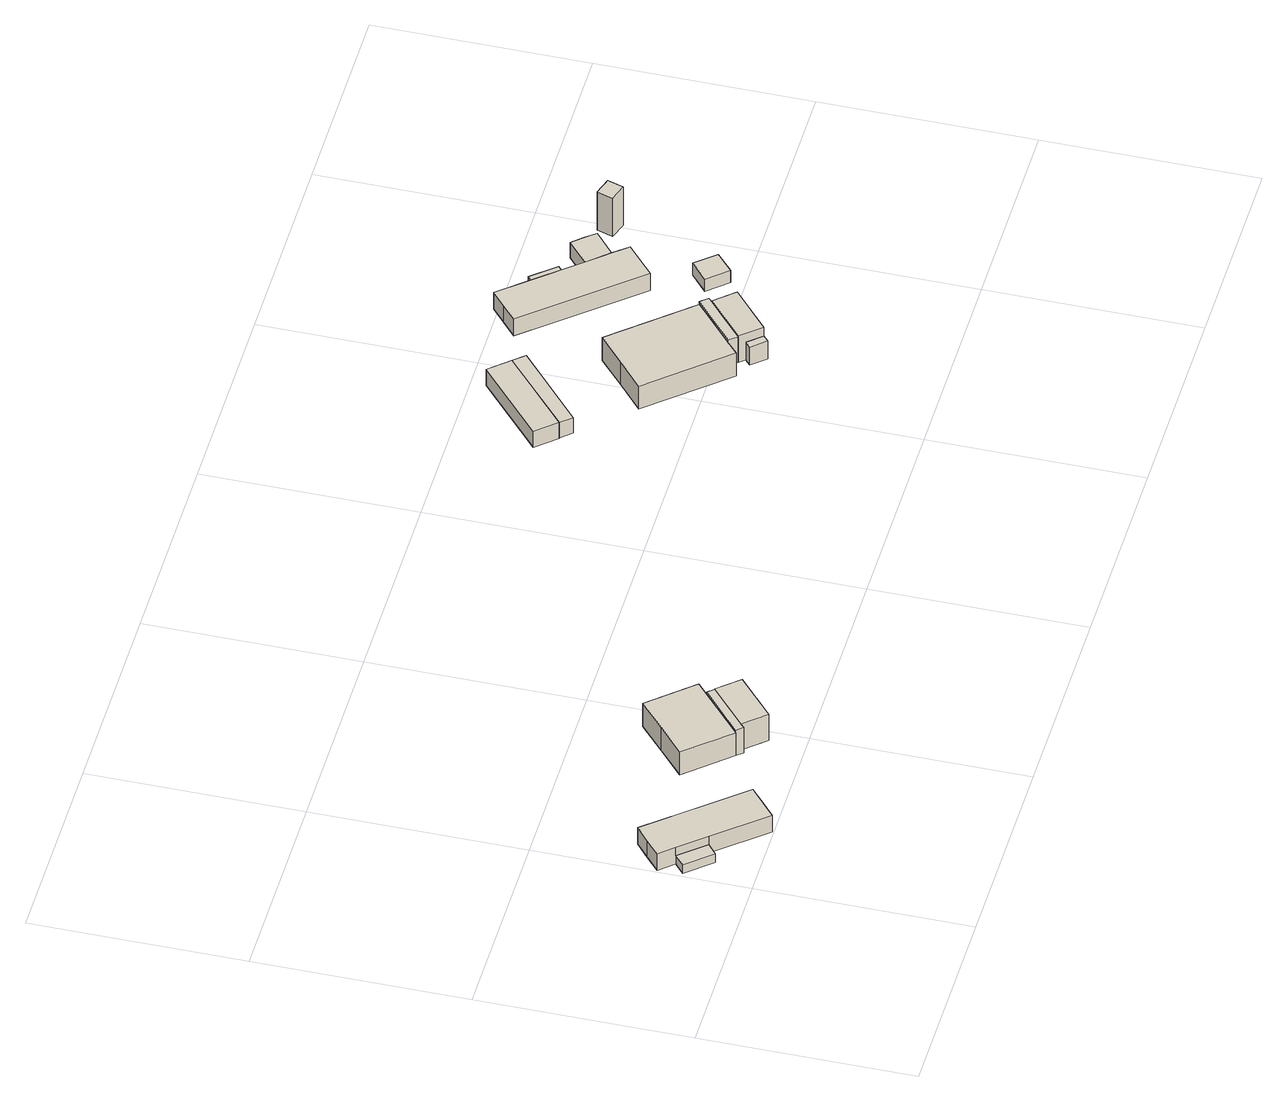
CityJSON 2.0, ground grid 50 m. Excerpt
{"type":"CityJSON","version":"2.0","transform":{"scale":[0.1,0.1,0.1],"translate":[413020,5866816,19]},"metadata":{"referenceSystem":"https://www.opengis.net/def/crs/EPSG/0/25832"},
"CityObjects":{
"building1":{"type":"Building","attributes":{"Gemeindeschluessel":"03454042","AbsoluteHoehe":"20.471","MittlereTraufHoehe":"24.257","Firsthoehe":"27.096","function":"31001_2000","roofType":"3100","measuredHeight":6.62},"address":[{"country":"Germany","locality":"Rastdorf"}],"children":["building1-1","building1-2"],"geometry":[{"type":"MultiSurface","lod":"1","boundaries":[[[0,1,2,3,4,5,6,7,8]],[[9,10,11,12,13,14,15,16,17]],[[7,18,19,8]],[[10,9,7,6]],[[11,10,6,5]],[[12,11,5,4]],[[13,12,4,3]],[[2,20,21,3]],[[15,14,2,1]],[[16,15,1,0]],[[17,16,0,8]],[[18,9,17,19]],[[20,14,13,21]]]}]},
"building1-1":{"type":"BuildingPart","attributes":{"AbsoluteHoehe":"20.471","MittlereTraufHoehe":"22.989","Firsthoehe":"23.778","roofType":"2100","measuredHeight":3.31},"parents":["building1"],"geometry":[{"type":"MultiSurface","lod":"1","boundaries":[[[22,19,18,23]],[[9,17,24,25]],[[9,25,23,18]],[[24,17,19,22]],[[25,24,22,23]],[[17,9,18,19]]]}]},
"building1-2":{"type":"BuildingPart","attributes":{"AbsoluteHoehe":"20.471","MittlereTraufHoehe":"23.446","Firsthoehe":"23.446","roofType":"1000","measuredHeight":2.98},"parents":["building1"],"geometry":[{"type":"MultiSurface","lod":"1","boundaries":[[[20,26,27,21]],[[28,29,14,13]],[[28,13,21,27]],[[29,28,27,26]],[[14,29,26,20]],[[13,14,20,21]]]}]},
"building2":{"type":"Building","attributes":{"Gemeindeschluessel":"03454042","AbsoluteHoehe":"20.56","MittlereTraufHoehe":"26.207","Firsthoehe":"30.849","function":"31001_2000","roofType":"3100","measuredHeight":10.29},"address":[{"country":"Germany","locality":"Rastdorf"}],"children":["building2-1"],"geometry":[{"type":"MultiSurface","lod":"1","boundaries":[[[30,31,32,33,34,35,36]],[[37,38,39,40,41,42,43]],[[38,37,35,34]],[[39,38,34,33]],[[40,39,33,32]],[[41,40,32,31]],[[42,41,31,30]],[[35,37,44,45]],[[45,44,43,36]],[[43,42,30,36]]]}]},
"building2-1":{"type":"BuildingPart","attributes":{"AbsoluteHoehe":"20.56","MittlereTraufHoehe":"26.961","Firsthoehe":"30.767","roofType":"3100","measuredHeight":10.21},"parents":["building2"],"geometry":[{"type":"MultiSurface","lod":"1","boundaries":[[[46,47,48,49,50,51,52]],[[37,44,42,53,54,55,56]],[[37,56,52,51]],[[50,45,35,51]],[[49,30,36,45,50]],[[53,42,49,48]],[[54,53,48,47]],[[55,54,47,46]],[[56,55,46,52]],[[45,44,37,35]],[[36,43,44,45]],[[30,42,43,36]]]}]},
"building3":{"type":"Building","attributes":{"Gemeindeschluessel":"03454042","AbsoluteHoehe":"20.593","MittlereTraufHoehe":"25.673","Firsthoehe":"30.777","function":"31001_1000","roofType":"3100","measuredHeight":10.18},"address":[{"country":"Germany","locality":"Rastdorf","thoroughfareNumber":"3","thoroughfareName":"Ahornweg"}],"children":["building3-1"],"geometry":[{"type":"MultiSurface","lod":"1","boundaries":[[[57,58,59,60]],[[61,62,55,53]],[[59,63,64,65,53,60]],[[62,61,59,58]],[[55,62,58,57]],[[53,55,57,60]],[[63,61,65,64]]]}]},
"building3-1":{"type":"BuildingPart","attributes":{"AbsoluteHoehe":"20.593","MittlereTraufHoehe":"25.673","Firsthoehe":"25.673","roofType":"1000","measuredHeight":5.08},"parents":["building3"],"geometry":[{"type":"MultiSurface","lod":"1","boundaries":[[[63,66,67,64]],[[68,69,61,65]],[[68,65,64,67]],[[69,68,67,66]],[[61,69,66,63]],[[64,65,61,63]]]}]},
"building4":{"type":"Building","attributes":{"Gemeindeschluessel":"03454042","AbsoluteHoehe":"19.861","MittlereTraufHoehe":"24.602","Firsthoehe":"24.602","function":"31001_2000","roofType":"1000","measuredHeight":4.74},"address":[{"country":"Germany","locality":"Rastdorf"}],"geometry":[{"type":"MultiSurface","lod":"1","boundaries":[[[70,71,72,73]],[[74,75,76,77]],[[74,77,73,72]],[[75,74,72,71]],[[76,75,71,70]],[[77,76,70,73]]]}]},
"building5":{"type":"Building","attributes":{"Gemeindeschluessel":"03454042","AbsoluteHoehe":"20.123","MittlereTraufHoehe":"24.602","Firsthoehe":"24.602","function":"51009_1610","roofType":"1000","measuredHeight":4.48},"address":[{"country":"Germany","locality":"Rastdorf"}],"geometry":[{"type":"MultiSurface","lod":"1","boundaries":[[[71,78,79,72]],[[80,81,82,83]],[[80,83,72,79]],[[81,80,79,78]],[[82,81,78,71]],[[83,82,71,72]]]}]},
"building6":{"type":"Building","attributes":{"Gemeindeschluessel":"03454042","AbsoluteHoehe":"20.715","MittlereTraufHoehe":"26.346","Firsthoehe":"30.974","function":"31001_2000","roofType":"3100","measuredHeight":10.26},"address":[{"country":"Germany","locality":"Rastdorf"}],"children":["building6-1"],"geometry":[{"type":"MultiSurface","lod":"1","boundaries":[[[84,85,86,87,88,89,90]],[[91,92,93,94,95,96,97]],[[91,97,90,89]],[[92,91,89,88]],[[93,92,88,87]],[[96,95,85,84]],[[97,96,84,90]],[[86,94,98,99]],[[99,98,93,87]],[[95,94,86,85]]]}]},
"building6-1":{"type":"BuildingPart","attributes":{"AbsoluteHoehe":"20.715","MittlereTraufHoehe":"27.165","Firsthoehe":"30.982","roofType":"3100","measuredHeight":10.27},"parents":["building6"],"geometry":[{"type":"MultiSurface","lod":"1","boundaries":[[[100,101,102,103,104,105,106]],[[107,95,98,93,108,109,110]],[[107,110,106,105]],[[95,107,105,104]],[[103,99,86,85,104]],[[102,87,99,103]],[[108,93,102,101]],[[109,108,101,100]],[[110,109,100,106]],[[99,98,94,86]],[[86,94,95,85]],[[93,98,99,87]]]}]},
"building7":{"type":"Building","attributes":{"Gemeindeschluessel":"03454042","AbsoluteHoehe":"20.707","MittlereTraufHoehe":"25.87","Firsthoehe":"30.979","function":"31001_1000","roofType":"3100","measuredHeight":10.27},"address":[{"country":"Germany","locality":"Rastdorf","thoroughfareNumber":"2","thoroughfareName":"Ahornweg"}],"children":["building7-1"],"geometry":[{"type":"MultiSurface","lod":"1","boundaries":[[[111,112,113,114]],[[115,116,107,109]],[[115,109,114,113]],[[116,115,113,112]],[[111,107,117,118,119,112]],[[109,107,111,114]],[[118,117,116,119]]]}]},
"building7-1":{"type":"BuildingPart","attributes":{"AbsoluteHoehe":"20.707","MittlereTraufHoehe":"25.87","Firsthoehe":"25.87","roofType":"1000","measuredHeight":5.16},"parents":["building7"],"geometry":[{"type":"MultiSurface","lod":"1","boundaries":[[[118,120,121,119]],[[122,123,117,116]],[[122,116,119,121]],[[123,122,121,120]],[[117,123,120,118]],[[116,117,118,119]]]}]},
"building8":{"type":"Building","attributes":{"Gemeindeschluessel":"03454042","AbsoluteHoehe":"20.258","MittlereTraufHoehe":"23.911","Firsthoehe":"27.045","function":"31001_2000","roofType":"3100","measuredHeight":6.79},"address":[{"country":"Germany","locality":"Rastdorf"}],"children":["building8-1","building8-2"],"geometry":[{"type":"MultiSurface","lod":"1","boundaries":[[[124,125,126,127,128,129,130,131,132,133]],[[134,135,136,137,138,139,140,141,142,143]],[[134,143,133,132]],[[135,134,132,131]],[[136,135,131,130]],[[137,136,130,129]],[[138,137,129,128]],[[127,144,145,128]],[[140,139,127,126]],[[125,146,147,126]],[[142,141,125,124]],[[143,142,124,133]],[[144,139,138,145]],[[146,141,140,147]]]}]},
"building8-1":{"type":"BuildingPart","attributes":{"AbsoluteHoehe":"20.258","MittlereTraufHoehe":"23.979","Firsthoehe":"26.341","roofType":"5000","measuredHeight":6.08},"parents":["building8"],"geometry":[{"type":"MultiSurface","lod":"1","boundaries":[[[146,148,149,150,147]],[[151,152,153,141,140]],[[151,140,147,150]],[[152,151,150,149]],[[153,152,149,148]],[[141,153,148,146]],[[140,141,146,147]]]}]},
"building8-2":{"type":"BuildingPart","attributes":{"AbsoluteHoehe":"20.258","MittlereTraufHoehe":"22.946","Firsthoehe":"23.587","roofType":"2100","measuredHeight":3.33},"parents":["building8"],"geometry":[{"type":"MultiSurface","lod":"1","boundaries":[[[144,154,155,145]],[[156,157,139,138]],[[156,138,145,155]],[[157,156,155,154]],[[139,157,154,144]],[[138,139,144,145]]]}]},
"building9":{"type":"Building","attributes":{"Gemeindeschluessel":"03454042","BezugspunktDach":"4000","AbsoluteHoehe":"20.987","MittlereTraufHoehe":"24.487","Firsthoehe":"24.487","function":"31001_2000","measuredHeight":3.5},"address":[{"country":"Germany","locality":"Rastdorf"}],"geometry":[{"type":"MultiSurface","lod":"1","boundaries":[[[158,159,160,161]],[[162,163,164,165]],[[162,165,161,160]],[[163,162,160,159]],[[164,163,159,158]],[[165,164,158,161]]]}]},
"building10":{"type":"Building","attributes":{"Gemeindeschluessel":"03454042","AbsoluteHoehe":"20.812","MittlereTraufHoehe":"31.997","Firsthoehe":"31.997","function":"31001_2000","roofType":"1000","measuredHeight":11.19},"address":[{"country":"Germany","locality":"Rastdorf"}],"geometry":[{"type":"MultiSurface","lod":"1","boundaries":[[[166,167,168,169]],[[170,171,172,173]],[[170,173,169,168]],[[171,170,168,167]],[[172,171,167,166]],[[173,172,166,169]]]}]}
},
"vertices":[
[182,3,63],[218,34,63],[254,65,63],[145,192,63],[72,276,63],[36,245,63],[0,214,63],[30,180,63],[82,120,63],[30,180,15],[0,214,15],[36,245,15],[72,276,15],[145,192,15],[254,65,15],[218,34,15],[182,3,15],[82,120,15],[30,180,40],[82,120,40],[254,65,44],[145,192,44],
[56,98,40],[4,158,40],[56,98,15],[4,158,15],
[258,68,44],[154,189,44],[154,189,15],[258,68,15],
[505,233,83],[534,258,83],[443,360,83],[377,302,83],[311,243,83],[401,141,83],[467,199,83],[401,141,16],[311,243,16],[377,302,16],[443,360,16],[534,258,16],[505,233,16],[467,199,16],[453,187,16],[453,187,83],
[422,134,90],[466,172,90],[518,218,90],[505,233,90],[453,187,90],[401,141,90],[414,126,90],[518,218,16],[466,172,16],[422,134,16],[414,126,16],
[422,134,92],[467,84,92],[562,168,92],[518,218,92],[562,168,16],[467,84,16],[562,168,67],[533,201,67],[533,201,16],
[577,181,67],[548,214,67],[548,214,16],[577,181,16],
[1266,816,56],[1307,769,56],[1477,918,56],[1435,965,56],[1477,918,9],[1307,769,9],[1266,816,9],[1435,965,9],
[1330,743,56],[1500,892,56],[1500,892,11],[1330,743,11],[1307,769,11],[1477,918,11],
[1590,445,84],[1618,470,84],[1657,504,84],[1723,562,84],[1567,739,84],[1501,681,84],[1434,623,84],[1501,681,17],[1567,739,17],[1723,562,17],[1657,504,17],[1618,470,17],[1590,445,17],[1434,623,17],[1671,516,17],[1671,516,84],
[1730,536,92],[1739,544,92],[1723,562,92],[1671,516,92],[1618,470,92],[1634,452,92],[1686,498,92],[1634,452,17],[1739,544,17],[1730,536,17],[1686,498,17],
[1634,452,94],[1675,405,94],[1772,489,94],[1730,536,94],[1772,489,17],[1675,405,17],[1646,438,17],[1646,438,69],[1675,405,69],
[1632,425,69],[1661,392,69],[1661,392,17],[1632,425,17],
[1890,759,62],[1862,792,62],[1819,841,62],[1788,877,62],[1739,933,62],[1674,1009,62],[1637,977,62],[1601,946,62],[1817,695,62],[1853,727,62],[1817,695,13],[1601,946,13],[1637,977,13],[1674,1009,13],[1739,933,13],[1788,877,13],[1819,841,13],[1862,792,13],[1890,759,13],[1853,727,13],[1788,877,39],[1739,933,39],[1862,792,59],[1819,841,59],
[1918,840,59],[1897,865,59],[1875,889,59],[1875,889,13],[1897,865,13],[1918,840,13],
[1814,900,39],[1766,956,39],[1766,956,13],[1814,900,13],
[1877,531,55],[1921,570,55],[1880,617,55],[1836,578,55],[1880,617,20],[1921,570,20],[1877,531,20],[1836,578,20],
[1960,816,130],[2001,803,130],[2013,841,130],[1972,854,130],[2013,841,18],[2001,803,18],[1960,816,18],[1972,854,18]
]}
